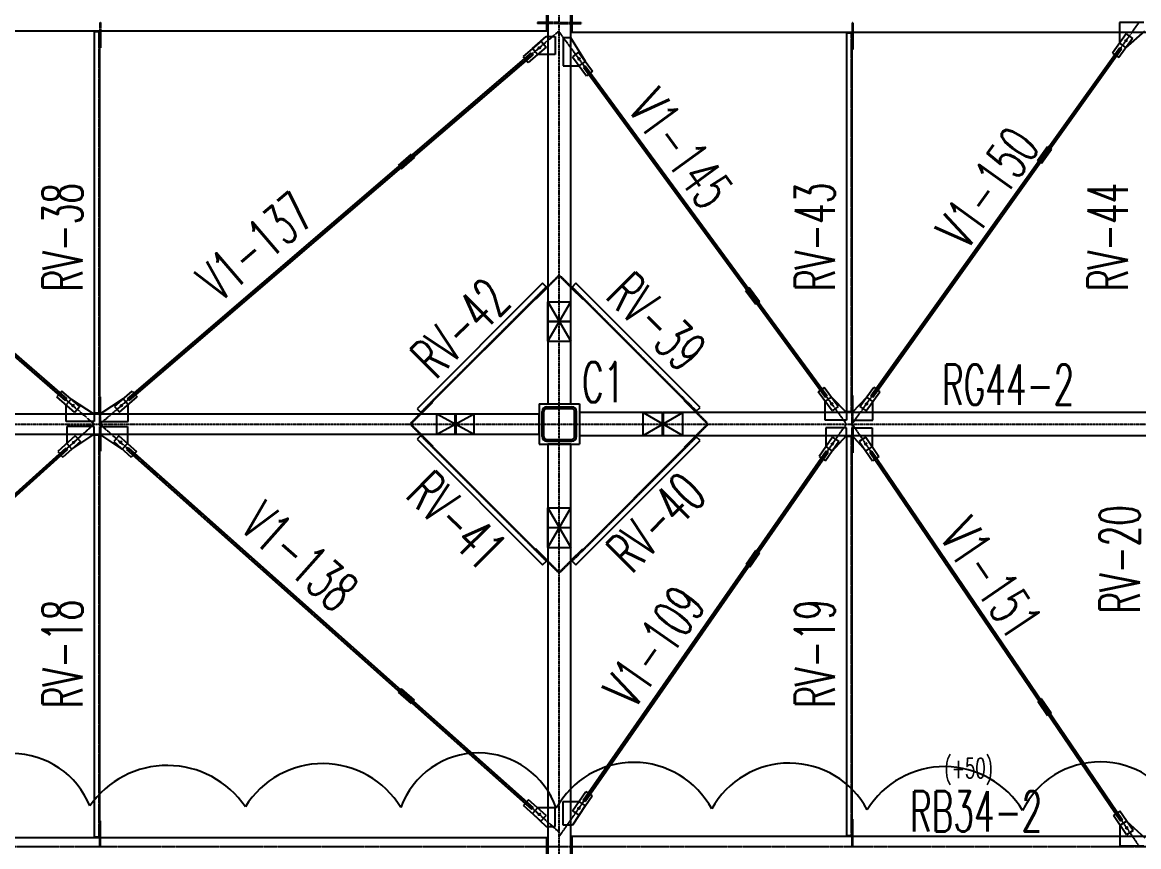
# Model space of a CAD drawing. Header units: millimetres. Extents: x -87051 to 180003, y -2961 to 97158.
# Drawn here: x 126189 to 135909, y 25919 to 33099 of the extents above; entities that cross this region are included whole.
import ezdxf

# ---------------------------------------------------------------- set-up
doc = ezdxf.new("R2010")
doc.units = ezdxf.units.MM
doc.header["$LTSCALE"] = 0.2
doc.linetypes.add('CENTER', pattern=[2, 1.25, -0.25, 0.25, -0.25])
doc.linetypes.add('HIDDEN', pattern=[0.375, 0.25, -0.125])
doc.styles.get("Standard").update_dxf_attribs({"font": 'simplex.shx', "width": 0.8, "height": 700, "bigfont": 'extfont2.shx'})

msp = doc.modelspace()

# ---------------------------------------------------------------- linework, layer by layer
at = {"color": 8, "linetype": 'CENTER'}
for p, q in [((130863.9, 16500.6), (130863.9, 47350.6)), ((133413.9, 29600.6), (135913.9, 33100.6)), ((122863.9, 33026.1), (126813.9, 29600.6)), ((126863.9, 29600.6), (130863.9, 33026.1)), ((130863.9, 33013.6), (133363.9, 29600.6)), ((110913.9, 29600.6), (161113.9, 29600.6)), ((122863.9, 26045.1), (126813.9, 29600.6)), ((126863.9, 29600.6), (130863.9, 26045.1)), ((130863.9, 26007.6), (133363.9, 29600.6)), ((133413.9, 29600.6), (135913.9, 25920.6))]:
    msp.add_line(p, q, dxfattribs=at)
at = {"color": 8, "linetype": 'Continuous'}
for p, q in [((130764.4, 39195.6), (130764.4, 30496.3)), ((130963.4, 30496.3), (130963.4, 39195.6)), ((130754.4, 33026.1), (130754.4, 33175.1)), ((130973.4, 33187.6), (130973.4, 33013.6)), ((130764.4, 33097.9), (130754.4, 33097.9)), ((130764.4, 33088.9), (130754.4, 33088.9)), ((130963.4, 33097.6), (130973.4, 33097.6)), ((130963.4, 33088.6), (130973.4, 33088.6)), ((135953.9, 33097.6), (135741.9, 33097.6)), ((135741.9, 33097.6), (135741.9, 32917.5)), ((122973.4, 33026.1), (130754.4, 33026.1)), ((126863.9, 33016.1), (126813.9, 33016.1)), ((126813.9, 33016.1), (126813.9, 29697.6)), ((126863.9, 33026.1), (126863.9, 33016.1)), ((126863.9, 29697.6), (126863.9, 33016.1)), ((126863.9, 33016.1), (126863.9, 32876.1)), ((126869.9, 33026.1), (126869.9, 33016.1)), ((126869.9, 33016.1), (126869.9, 32876.1)), ((130630.2, 32870.1), (130749.4, 32976.1)), ((130749.4, 32976.1), (130829.4, 32976.1)), ((130829.4, 32976.1), (130829.4, 32819.2)), ((130898.4, 32963.6), (130898.4, 32719.5)), ((130963.4, 32963.6), (130898.4, 32963.6)), ((131091.8, 32759.1), (130963.4, 32963.6)), ((130973.4, 33013.6), (140954.4, 33013.6)), ((133413.9, 33003.6), (133363.9, 33003.6)), ((133363.9, 33003.6), (133363.9, 29710.1)), ((133413.9, 33013.6), (133413.9, 33003.6)), ((133413.9, 29710.1), (133413.9, 33003.6)), ((133413.9, 33003.6), (133413.9, 32863.6)), ((133419.9, 33013.6), (133419.9, 33003.6)), ((133419.9, 33003.6), (133419.9, 32863.6)), ((135800, 32998.8), (135680.9, 32832)), ((135854.5, 32959.9), (135735.4, 32793.1)), ((135796.4, 32878.5), (135963.9, 33023.6)), ((135800, 32998.8), (135854.5, 32959.9)), ((126863.9, 32876.1), (126869.9, 32876.1)), ((130706.1, 32935.1), (130550.4, 32801.8)), ((130749.7, 32884.2), (130594, 32750.9)), ((130673.8, 32819.2), (130630.2, 32870.1)), ((130699.9, 32887.2), (130679.9, 32867.2)), ((130679.9, 32877.2), (130699.9, 32877.2)), ((130689.9, 32887.2), (130689.9, 32867.2)), ((130706.1, 32935.1), (130749.7, 32884.2)), ((133413.9, 32863.6), (133419.9, 32863.6)), ((133577.2, 29846.5), (135743.6, 32879.4)), ((133593.5, 29834.9), (135759.9, 32867.8)), ((135741.9, 32917.5), (135796.4, 32878.5)), ((135743.6, 32879.4), (135759.9, 32867.8)), ((135808.2, 32948.7), (135788.2, 32928.7)), ((135788.2, 32938.7), (135808.2, 32938.7)), ((135798.2, 32948.7), (135798.2, 32928.7)), ((123092.3, 32814.8), (126562.6, 29805.3)), ((123105.4, 32829.9), (126575.7, 29820.4)), ((127105, 29820.3), (130622.7, 32832.7)), ((127118, 29805.1), (130635.7, 32817.5)), ((130550.4, 32801.8), (130594, 32750.9)), ((130622.7, 32832.7), (130635.7, 32817.5)), ((130829.4, 32819.2), (130673.8, 32819.2)), ((131032.7, 32839.8), (130978.7, 32800.2)), ((130978.7, 32800.2), (131099.8, 32634.8)), ((131045.3, 32789.7), (131025.3, 32769.7)), ((131025.3, 32779.7), (131045.3, 32779.7)), ((131032.7, 32839.8), (131153.9, 32674.4)), ((131035.3, 32789.7), (131035.3, 32769.7)), ((131037.8, 32719.5), (131091.8, 32759.1)), ((135680.9, 32832), (135735.4, 32793.1)), ((130898.4, 32719.5), (131037.8, 32719.5)), ((131090.6, 32721), (131074.5, 32709.2)), ((131074.5, 32709.2), (133180.9, 29833.5)), ((131090.6, 32721), (133197, 29845.3)), ((131153.9, 32674.4), (131099.8, 32634.8)), ((135028.8, 31895.9), (135116, 32018)), ((135061.4, 31872.7), (135148.6, 31994.7)), ((135116, 32018), (135148.6, 31994.7)), ((129463.9, 31853.5), (129577.8, 31951.1)), ((129489.9, 31823.1), (129603.8, 31920.7)), ((129577.8, 31951.1), (129603.8, 31920.7)), ((135028.8, 31895.9), (135061.4, 31872.7)), ((129463.9, 31853.5), (129489.9, 31823.1)), ((130719, 30826.5), (129625.5, 29733)), ((130754.4, 30791.1), (130719, 30826.5)), ((131008.7, 30826.5), (130973.4, 30791.1)), ((132089.7, 29745.5), (131008.7, 30826.5)), ((129660.9, 29697.6), (130754.4, 30791.1)), ((130754.4, 30791.1), (130655.4, 30692.1)), ((130758.6, 30786.9), (130659.6, 30687.9)), ((130764.4, 30801.1), (130754.4, 30791.1)), ((130764.4, 30792.6), (130758.6, 30786.9)), ((130963.4, 30801.1), (130973.4, 30791.1)), ((130963.4, 30792.6), (130969.1, 30786.9)), ((130969.1, 30786.9), (131068.1, 30687.9)), ((130973.4, 30791.1), (132054.4, 29710.1)), ((130973.4, 30791.1), (131072.4, 30692.1)), ((132518.7, 30788.3), (132486.4, 30764.6)), ((132486.4, 30764.6), (132575.1, 30643.6)), ((132518.7, 30788.3), (132607.3, 30667.3)), ((130655.4, 30692.1), (130659.6, 30687.9)), ((130763.9, 30666.3), (130963.9, 30666.3)), ((130763.9, 30321.3), (130763.9, 30666.3)), ((130763.9, 30321.3), (130963.9, 30666.3)), ((130763.9, 30666.3), (130963.9, 30321.3)), ((130963.9, 30321.3), (130963.9, 30666.3)), ((131072.4, 30692.1), (131068.1, 30687.9)), ((132607.3, 30667.3), (132575.1, 30643.6)), ((130764.4, 30496.3), (130963.4, 30496.3)), ((130963.4, 30491.3), (130764.4, 30491.3)), ((130764.4, 30491.3), (130764.4, 29775.6)), ((130963.4, 29775.6), (130963.4, 30491.3)), ((130763.9, 30321.3), (130963.9, 30321.3)), ((126534.4, 29887.3), (126490.5, 29836.7)), ((126689.3, 29753), (126534.4, 29887.3)), ((126991, 29753.5), (127146.7, 29886.9)), ((127146.7, 29886.9), (127190.3, 29836)), ((133171.7, 29919.7), (133117.6, 29880.1)), ((133238.8, 29714.7), (133117.6, 29880.1)), ((133292.8, 29754.3), (133171.7, 29919.7)), ((133180.9, 29833.5), (133197, 29845.3)), ((133413.9, 29710.1), (133413.9, 29850.1)), ((133413.9, 29850.1), (133419.9, 29850.1)), ((133419.9, 29710.1), (133419.9, 29850.1)), ((133482.5, 29754.4), (133601.7, 29921.2)), ((133537, 29715.4), (133656.2, 29882.2)), ((133593.5, 29834.9), (133577.2, 29846.5)), ((133601.7, 29921.2), (133656.2, 29882.2)), ((126645.4, 29702.4), (126490.5, 29836.7)), ((126562.6, 29805.3), (126575.7, 29820.4)), ((126569.8, 29767.9), (126613.7, 29818.5)), ((126569.8, 29622.6), (126569.8, 29767.9)), ((126613.7, 29818.5), (126813.9, 29687.6)), ((126639.5, 29770.5), (126619.5, 29750.5)), ((126619.5, 29760.5), (126639.5, 29760.5)), ((126629.5, 29770.5), (126629.5, 29750.5)), ((126689.3, 29753), (126645.4, 29702.4)), ((126863.9, 29697.6), (126863.9, 29837.6)), ((126863.9, 29837.6), (126869.9, 29837.6)), ((127066.9, 29818.6), (126863.9, 29687.6)), ((126869.9, 29697.6), (126869.9, 29837.6)), ((126991, 29753.5), (127034.5, 29702.7)), ((127034.5, 29702.7), (127190.3, 29836)), ((127060.7, 29770.6), (127040.7, 29750.6)), ((127040.7, 29760.6), (127060.7, 29760.6)), ((127050.7, 29770.6), (127050.7, 29750.6)), ((127110.5, 29767.7), (127066.9, 29818.6)), ((127118, 29805.1), (127105, 29820.3)), ((127110.5, 29622.6), (127110.5, 29767.7)), ((129660.9, 29697.6), (129759.9, 29796.6)), ((129665.1, 29693.4), (129764.1, 29792.4)), ((129759.9, 29796.6), (129764.1, 29792.4)), ((130688.9, 29775.6), (131038.9, 29775.6)), ((130688.9, 29775.6), (130688.9, 29425.6)), ((130753.9, 29750.6), (130973.9, 29750.6)), ((130764.4, 29775.6), (130963.4, 29775.6)), ((131038.9, 29775.6), (131038.9, 29425.6)), ((131955.4, 29809.1), (131951.1, 29804.9)), ((132050.1, 29705.9), (131951.1, 29804.9)), ((132054.4, 29710.1), (131955.4, 29809.1)), ((132054.4, 29710.1), (132089.7, 29745.5)), ((133179.7, 29795.4), (133233.7, 29835)), ((133179.7, 29635.1), (133179.7, 29795.4)), ((133246.2, 29784.9), (133226.2, 29764.9)), ((133226.2, 29774.9), (133246.2, 29774.9)), ((133233.7, 29835), (133363.9, 29700.1)), ((133236.2, 29784.9), (133236.2, 29764.9)), ((133292.8, 29754.3), (133238.8, 29714.7)), ((133540.7, 29835.7), (133413.9, 29700.1)), ((133482.5, 29754.4), (133537, 29715.4)), ((133548.8, 29785.6), (133528.8, 29765.6)), ((133528.8, 29775.6), (133548.8, 29775.6)), ((133538.8, 29785.6), (133538.8, 29765.6)), ((133595.2, 29796.8), (133540.7, 29835.7)), ((133595.2, 29635.1), (133595.2, 29796.8)), ((129958.9, 29687.6), (123768.9, 29687.6)), ((126813.9, 29697.6), (126863.9, 29697.6)), ((126813.9, 29687.6), (126813.9, 29622.6)), ((126863.9, 29687.6), (126863.9, 29697.6)), ((126863.9, 29687.6), (126863.9, 29622.6)), ((126869.9, 29687.6), (126869.9, 29697.6)), ((129625.5, 29733), (129660.9, 29697.6)), ((129650.9, 29687.6), (129660.9, 29697.6)), ((129659.4, 29687.6), (129665.1, 29693.4)), ((129798.9, 29688.1), (130123.9, 29688.1)), ((129798.9, 29513.1), (129798.9, 29688.1)), ((129798.9, 29513.1), (130123.9, 29688.1)), ((129798.9, 29688.1), (130123.9, 29513.1)), ((129958.9, 29513.6), (129958.9, 29687.6)), ((129963.9, 29687.6), (129963.9, 29513.6)), ((130688.9, 29687.6), (129963.9, 29687.6)), ((130123.9, 29513.1), (130123.9, 29688.1)), ((130688.9, 29513.6), (130688.9, 29687.6)), ((130713.9, 29490.6), (130713.9, 29710.6)), ((130729.9, 29490.6), (130729.9, 29710.6)), ((130753.9, 29734.6), (130973.9, 29734.6)), ((130997.9, 29490.6), (130997.9, 29710.6)), ((131013.9, 29490.6), (131013.9, 29710.6)), ((131038.9, 29700.1), (131038.9, 29501.1)), ((131763.9, 29700.1), (131038.9, 29700.1)), ((131593.9, 29700.6), (131938.9, 29700.6)), ((131593.9, 29500.6), (131593.9, 29700.6)), ((131593.9, 29500.6), (131938.9, 29700.6)), ((131593.9, 29700.6), (131938.9, 29500.6)), ((131763.9, 29501.1), (131763.9, 29700.1)), ((131768.9, 29700.1), (131768.9, 29501.1)), ((140158.9, 29700.1), (131768.9, 29700.1)), ((131938.9, 29500.6), (131938.9, 29700.6)), ((132055.9, 29700.1), (132050.1, 29705.9)), ((132064.4, 29700.1), (132054.4, 29710.1)), ((133363.9, 29710.1), (133413.9, 29710.1)), ((133363.9, 29700.1), (133363.9, 29635.1)), ((133413.9, 29700.1), (133413.9, 29710.1)), ((133413.9, 29700.1), (133413.9, 29635.1)), ((133419.9, 29700.1), (133419.9, 29710.1)), ((126813.9, 29622.6), (126569.8, 29622.6)), ((126813.9, 29578.6), (126575.9, 29578.6)), ((126575.9, 29578.6), (126575.9, 29431.5)), ((126813.9, 29513.6), (126813.9, 29578.6)), ((126863.9, 29622.6), (127110.5, 29622.6)), ((126863.9, 29578.6), (127103.6, 29578.6)), ((126863.9, 29513.6), (126863.9, 29578.6)), ((127103.6, 29578.6), (127103.6, 29432.3)), ((133363.9, 29635.1), (133179.7, 29635.1)), ((133363.9, 29566.1), (133186.2, 29566.1)), ((133186.2, 29566.1), (133186.2, 29403.9)), ((133363.9, 29501.1), (133363.9, 29566.1)), ((133413.9, 29635.1), (133595.2, 29635.1)), ((133413.9, 29566.1), (133588.3, 29566.1)), ((133413.9, 29501.1), (133413.9, 29566.1)), ((133588.3, 29566.1), (133588.3, 29403.5)), ((123768.9, 29513.6), (129958.9, 29513.6)), ((126650.3, 29498.4), (126497.9, 29361.3)), ((126620.8, 29381.7), (126813.9, 29513.6)), ((126650.3, 29498.4), (126695.1, 29448.6)), ((126863.9, 29503.6), (126813.9, 29503.6)), ((126813.9, 29503.6), (126813.9, 26005.1)), ((127059.1, 29382.2), (126863.9, 29513.6)), ((126863.9, 29513.6), (126863.9, 29503.6)), ((126863.9, 26005.1), (126863.9, 29503.6)), ((126863.9, 29503.6), (126863.9, 29363.6)), ((126869.9, 29513.6), (126869.9, 29503.6)), ((126869.9, 29503.6), (126869.9, 29363.6)), ((127028.9, 29498.8), (126984.4, 29448.7)), ((127028.9, 29498.8), (127182.1, 29362.6)), ((129660.9, 29503.6), (129625.5, 29468.3)), ((129625.5, 29468.3), (130719, 28374.8)), ((129650.9, 29513.6), (129660.9, 29503.6)), ((129659.4, 29513.6), (129665.1, 29507.9)), ((130754.4, 28410.1), (129660.9, 29503.6)), ((129660.9, 29503.6), (129759.9, 29404.6)), ((129665.1, 29507.9), (129764.1, 29408.9)), ((129798.9, 29513.1), (130123.9, 29513.1)), ((129963.9, 29513.6), (130688.9, 29513.6)), ((130753.9, 29466.6), (130973.9, 29466.6)), ((132054.4, 29491.1), (130973.4, 28410.1)), ((131008.7, 28374.8), (132089.7, 29455.8)), ((131038.9, 29501.1), (131763.9, 29501.1)), ((131593.9, 29500.6), (131938.9, 29500.6)), ((131768.9, 29501.1), (140158.9, 29501.1)), ((132050.1, 29495.4), (131951.1, 29396.4)), ((132054.4, 29491.1), (131955.4, 29392.1)), ((132055.9, 29501.1), (132050.1, 29495.4)), ((132064.4, 29501.1), (132054.4, 29491.1)), ((132089.7, 29455.8), (132054.4, 29491.1)), ((133243.3, 29485.9), (133126.2, 29317.7)), ((133241.2, 29365.6), (133363.9, 29501.1)), ((133243.3, 29485.9), (133298.3, 29447.7)), ((133413.9, 29491.1), (133363.9, 29491.1)), ((133363.9, 29491.1), (133363.9, 26017.6)), ((133532.8, 29365.9), (133413.9, 29501.1)), ((133413.9, 29501.1), (133413.9, 29491.1)), ((133413.9, 26017.6), (133413.9, 29491.1)), ((133413.9, 29491.1), (133413.9, 29351.1)), ((133419.9, 29501.1), (133419.9, 29491.1)), ((133419.9, 29491.1), (133419.9, 29351.1)), ((133532.1, 29486.3), (133476.6, 29448.6)), ((133532.1, 29486.3), (133647.3, 29316.7)), ((123090.6, 26262.6), (126569.4, 29394)), ((123104, 26247.8), (126582.7, 29379.1)), ((126497.9, 29361.3), (126542.7, 29311.5)), ((126695.1, 29448.6), (126542.7, 29311.5)), ((126569.4, 29394), (126582.7, 29379.1)), ((126575.9, 29431.5), (126620.8, 29381.7)), ((126645.5, 29450.1), (126625.5, 29430.1)), ((126625.5, 29440.1), (126645.5, 29440.1)), ((126635.5, 29450.1), (126635.5, 29430.1)), ((126863.9, 29363.6), (126869.9, 29363.6)), ((126984.4, 29448.7), (127137.6, 29312.5)), ((127054, 29450.5), (127034, 29430.5)), ((127034, 29440.5), (127054, 29440.5)), ((127044, 29450.5), (127044, 29430.5)), ((127103.6, 29432.3), (127059.1, 29382.2)), ((127110.4, 29394.8), (127097.2, 29379.9)), ((127097.2, 29379.9), (130623.3, 26245.6)), ((127110.4, 29394.8), (130636.6, 26260.5)), ((127182.1, 29362.6), (127137.6, 29312.5)), ((129764.1, 29408.9), (129759.9, 29404.6)), ((130688.9, 29425.6), (131038.9, 29425.6)), ((130753.9, 29450.6), (130973.9, 29450.6)), ((130963.4, 29425.6), (130764.4, 29425.6)), ((130764.4, 29425.6), (130764.4, 28700.6)), ((130963.4, 28700.6), (130963.4, 29425.6)), ((131072.1, 26324.4), (133188.3, 29365.8)), ((131088.6, 26313), (133204.7, 29354.4)), ((131951.1, 29396.4), (131955.4, 29392.1)), ((133298.3, 29447.7), (133181.2, 29279.4)), ((133186.2, 29403.9), (133241.2, 29365.6)), ((133188.3, 29365.8), (133204.7, 29354.4)), ((133252.2, 29435.8), (133232.2, 29415.8)), ((133232.2, 29425.8), (133252.2, 29425.8)), ((133242.2, 29435.8), (133242.2, 29415.8)), ((133476.6, 29448.6), (133591.8, 29279)), ((133542.5, 29436.1), (133522.5, 29416.1)), ((133522.5, 29426.1), (133542.5, 29426.1)), ((133532.5, 29436.1), (133532.5, 29416.1)), ((133588.3, 29403.5), (133532.8, 29365.9)), ((133585.7, 29365.5), (133569.1, 29354.3)), ((133569.1, 29354.3), (135750.5, 26143.3)), ((133585.7, 29365.5), (135767.1, 26154.5)), ((133126.2, 29317.7), (133181.2, 29279.4)), ((133413.9, 29351.1), (133419.9, 29351.1)), ((133647.3, 29316.7), (133591.8, 29279)), ((130763.9, 28870.6), (130963.9, 28870.6)), ((130763.9, 28525.6), (130763.9, 28870.6)), ((130763.9, 28525.6), (130963.9, 28870.6)), ((130763.9, 28870.6), (130963.9, 28525.6)), ((130963.9, 28525.6), (130963.9, 28870.6)), ((130764.4, 28700.6), (130963.4, 28700.6)), ((130963.4, 28695.6), (130764.4, 28695.6)), ((130764.4, 28695.6), (130764.4, 19501.4)), ((130963.4, 19501.4), (130963.4, 28695.6)), ((130659.6, 28513.4), (130655.4, 28509.1)), ((130754.4, 28410.1), (130655.4, 28509.1)), ((130758.6, 28414.4), (130659.6, 28513.4)), ((130763.9, 28525.6), (130963.9, 28525.6)), ((130969.1, 28414.4), (131068.1, 28513.4)), ((130973.4, 28410.1), (131072.4, 28509.1)), ((131068.1, 28513.4), (131072.4, 28509.1)), ((132490, 28379.6), (132575.6, 28502.7)), ((132522.8, 28356.8), (132608.5, 28479.9)), ((132575.6, 28502.7), (132608.5, 28479.9)), ((130719, 28374.8), (130754.4, 28410.1)), ((130764.4, 28400.1), (130754.4, 28410.1)), ((130764.4, 28408.6), (130758.6, 28414.4)), ((130963.4, 28408.6), (130969.1, 28414.4)), ((130963.4, 28400.1), (130973.4, 28410.1)), ((130973.4, 28410.1), (131008.7, 28374.8)), ((132490, 28379.6), (132522.8, 28356.8)), ((129487.8, 27295.1), (129461.2, 27265.2)), ((129461.2, 27265.2), (129573.3, 27165.5)), ((129487.8, 27295.1), (129599.9, 27195.4)), ((129599.9, 27195.4), (129573.3, 27165.5)), ((135063.2, 27208.4), (135030.1, 27185.9)), ((135030.1, 27185.9), (135114.4, 27061.9)), ((135063.2, 27208.4), (135147.5, 27084.4)), ((135147.5, 27084.4), (135114.4, 27061.9)), ((130978.6, 26231.1), (131095.7, 26399.4)), ((131033.6, 26192.9), (131150.7, 26361.1)), ((131095.7, 26399.4), (131150.7, 26361.1)), ((130596.1, 26327.9), (130551.6, 26277.8)), ((130704.9, 26141.7), (130551.6, 26277.8)), ((130749.4, 26191.7), (130596.1, 26327.9)), ((130623.3, 26245.6), (130636.6, 26260.5)), ((130674.6, 26258.2), (130630.1, 26208.1)), ((130829.4, 26258.2), (130674.6, 26258.2)), ((130829.4, 26095.1), (130829.4, 26258.2)), ((130898.4, 26107.6), (130898.4, 26313.2)), ((130898.4, 26313.2), (131035.7, 26313.2)), ((131090.7, 26275), (130978.4, 26107.6)), ((131044.7, 26263), (131024.7, 26243)), ((131024.7, 26253), (131044.7, 26253)), ((131034.7, 26263), (131034.7, 26243)), ((131035.7, 26313.2), (131090.7, 26275)), ((131088.6, 26313), (131072.1, 26324.4)), ((130630.1, 26208.1), (130749.4, 26095.1)), ((130699.7, 26209.9), (130679.7, 26189.9)), ((130679.7, 26199.9), (130699.7, 26199.9)), ((130689.7, 26209.9), (130689.7, 26189.9)), ((130749.4, 26191.7), (130704.9, 26141.7)), ((130978.6, 26231.1), (131033.6, 26192.9)), ((133413.9, 26017.6), (133413.9, 26157.6)), ((133413.9, 26157.6), (133419.9, 26157.6)), ((133419.9, 26017.6), (133419.9, 26157.6)), ((135744.4, 26229.8), (135688.9, 26192.1)), ((135804.1, 26022.6), (135688.9, 26192.1)), ((135859.6, 26060.2), (135744.4, 26229.8)), ((135750.5, 26143.3), (135767.1, 26154.5)), ((126863.9, 26005.1), (126863.9, 26145.1)), ((126863.9, 26145.1), (126869.9, 26145.1)), ((126869.9, 26005.1), (126869.9, 26145.1)), ((130749.4, 26095.1), (130829.4, 26095.1)), ((130978.4, 26107.6), (130898.4, 26107.6)), ((135747.9, 26105.3), (135803.4, 26142.9)), ((135747.9, 25923.6), (135747.9, 26105.3)), ((135813.7, 26092.7), (135793.7, 26072.7)), ((135793.7, 26082.7), (135813.7, 26082.7)), ((135803.4, 26142.9), (135963.9, 25997.6)), ((135803.7, 26092.7), (135803.7, 26072.7)), ((135859.6, 26060.2), (135804.1, 26022.6)), ((130754.4, 25995.1), (122973.4, 25995.1)), ((126813.9, 26005.1), (126863.9, 26005.1)), ((126863.9, 25995.1), (126863.9, 26005.1)), ((126869.9, 25995.1), (126869.9, 26005.1)), ((130754.4, 25846.1), (130754.4, 25995.1)), ((130973.4, 26007.6), (130973.4, 25833.6)), ((140954.4, 26007.6), (130973.4, 26007.6)), ((133363.9, 26017.6), (133413.9, 26017.6)), ((133413.9, 26007.6), (133413.9, 26017.6)), ((133419.9, 26007.6), (133419.9, 26017.6)), ((135953.9, 25923.6), (135747.9, 25923.6))]:
    msp.add_line(p, q, dxfattribs=at)
at = {"color": 8, "linetype": 'HIDDEN'}
for p, q in [((126863.9, 33097.9), (126863.9, 33026.1)), ((126863.9, 33097.9), (126869.9, 33097.9)), ((126869.9, 33097.9), (126869.9, 33026.1)), ((130754.4, 33097.9), (130674.4, 33097.9)), ((130674.4, 33097.9), (130674.4, 33088.9)), ((130754.4, 33088.9), (130674.4, 33088.9)), ((130859.9, 33097.9), (130764.4, 33097.9)), ((130859.9, 33088.9), (130764.4, 33088.9)), ((130859.9, 33097.9), (130859.9, 33088.9)), ((130867.9, 33097.6), (130963.4, 33097.6)), ((130867.9, 33097.6), (130867.9, 33088.6)), ((130867.9, 33088.6), (130963.4, 33088.6)), ((130973.4, 33097.6), (131053.4, 33097.6)), ((130973.4, 33088.6), (131053.4, 33088.6)), ((131053.4, 33097.6), (131053.4, 33088.6)), ((133413.9, 33097.6), (133413.9, 33013.6)), ((133413.9, 33097.6), (133419.9, 33097.6)), ((133419.9, 33097.6), (133419.9, 33013.6)), ((126858.9, 29697.6), (126858.9, 33016.1)), ((133408.9, 29710.1), (133408.9, 33003.6)), ((130855.6, 30892.4), (130764.4, 30801.1)), ((130859.9, 30888.1), (130764.4, 30792.6)), ((130855.6, 30892.4), (130859.9, 30888.1)), ((130872.1, 30892.4), (130867.9, 30888.1)), ((130867.9, 30888.1), (130963.4, 30792.6)), ((130872.1, 30892.4), (130963.4, 30801.1)), ((129657.3, 29701.2), (130750.8, 30794.7)), ((130976.9, 30794.7), (132057.9, 29713.7)), ((126863.9, 29603.6), (126863.9, 29687.6)), ((126869.9, 29603.6), (126869.9, 29687.6)), ((129571.1, 29607.9), (129650.9, 29687.6)), ((129575.4, 29603.6), (129659.4, 29687.6)), ((132151.4, 29604.6), (132055.9, 29700.1)), ((132155.6, 29608.9), (132064.4, 29700.1)), ((133413.9, 29604.6), (133413.9, 29700.1)), ((133419.9, 29604.6), (133419.9, 29700.1)), ((126863.9, 29603.6), (126869.9, 29603.6)), ((126863.9, 29597.6), (126863.9, 29513.6)), ((126863.9, 29597.6), (126869.9, 29597.6)), ((126869.9, 29597.6), (126869.9, 29513.6)), ((129571.1, 29607.9), (129575.4, 29603.6)), ((129575.4, 29597.6), (129571.1, 29593.4)), ((129571.1, 29593.4), (129650.9, 29513.6)), ((129575.4, 29597.6), (129659.4, 29513.6)), ((132151.4, 29596.6), (132055.9, 29501.1)), ((132155.6, 29592.4), (132064.4, 29501.1)), ((132155.6, 29608.9), (132151.4, 29604.6)), ((132151.4, 29596.6), (132155.6, 29592.4)), ((133413.9, 29604.6), (133419.9, 29604.6)), ((133413.9, 29596.6), (133413.9, 29501.1)), ((133413.9, 29596.6), (133419.9, 29596.6)), ((133419.9, 29596.6), (133419.9, 29501.1)), ((126858.9, 26005.1), (126858.9, 29503.6)), ((129657.3, 29500.1), (130750.8, 28406.6)), ((130976.9, 28406.6), (132057.9, 29487.6)), ((133408.9, 26017.6), (133408.9, 29491.1)), ((130859.9, 28313.1), (130764.4, 28408.6)), ((130855.6, 28308.9), (130764.4, 28400.1)), ((130867.9, 28313.1), (130963.4, 28408.6)), ((130872.1, 28308.9), (130963.4, 28400.1)), ((130859.9, 28313.1), (130855.6, 28308.9)), ((130867.9, 28313.1), (130872.1, 28308.9)), ((126863.9, 25923.4), (126863.9, 25995.1)), ((126869.9, 25923.4), (126869.9, 25995.1)), ((133413.9, 25923.6), (133413.9, 26007.6)), ((133419.9, 25923.6), (133419.9, 26007.6)), ((122863.9, 25920.6), (130863.9, 25920.6)), ((126863.9, 25923.4), (126869.9, 25923.4)), ((130863.9, 25920.6), (141063.9, 25920.6)), ((133413.9, 25923.6), (133419.9, 25923.6))]:
    msp.add_line(p, q, dxfattribs=at)
at = {"color": 8, "linetype": 'Continuous'}
for centre in [(130689.9, 32877.2), (135798.2, 32938.7), (131035.3, 32779.7), (126629.5, 29760.5), (127050.7, 29760.6), (133236.2, 29774.9), (133538.8, 29775.6), (126635.5, 29440.1), (127044, 29440.5), (133242.2, 29425.8), (133532.5, 29426.1), (131034.7, 26253), (130689.7, 26199.9), (135803.7, 26082.7)]:
    msp.add_circle(centre, 6.7, dxfattribs=at)
for centre, radius, start, end in [((130753.9, 29710.6), 40, 90, 180), ((130973.9, 29710.6), 40, 0, 90), ((130753.9, 29710.6), 24, 90, 180), ((130973.9, 29710.6), 24, 0, 90), ((130753.9, 29490.6), 40, 180, 270), ((130753.9, 29490.6), 24, 180, 270), ((130973.9, 29490.6), 40, 270, 0), ((130973.9, 29490.6), 24, 270, 0), ((130159.9, 26017.7), 718, 19.22051, 160.22051), ((126099, 25996.9), 732.6, 22.22051, 157.22051), ((128805.5, 25849.2), 793.8, 31.22051, 148.22051), ((131512.9, 25883.3), 770.1, 28.22051, 151.22051), ((132866.4, 25876.7), 770.1, 28.22051, 151.22051), ((135573.8, 25908.2), 749.8, 25.22051, 154.22051), ((127451.7, 25805.4), 821.2, 34.22051, 145.22051), ((134219.8, 25822.8), 793.8, 31.22051, 148.22051)]:
    msp.add_arc(centre, radius, start, end, dxfattribs=at)

# ---------------------------------------------------------------- texts
at = {"color": 8, "width": 0.6}
for s, rotation, p in [('V1-145', 306.22253, (131451.8, 32344.7)), ('V1-150', 54.46232, (134412.1, 31104.3)), ('RV-38', 90, (126713.9, 30754.1)), ('V1-137', 40.57592, (127907.3, 30652.2)), ('RV-43', 90, (133263.9, 30757.8)), ('RV-44', 90, (135813.9, 30757.8)), ('RV-39', 314.99976, (131254.8, 30702.5)), ('RV-42', 44.99976, (129790.5, 29980.1)), ('RV-41', 315.00024, (129514.3, 28969.7)), ('RV-40', 45.00024, (131496.7, 28288.2)), ('V1-138', 318.36691, (128072.7, 28686.7)), ('V1-151', 304.19014, (134165.6, 28619.6)), ('RV-20', 90, (135918.3, 27949.3)), ('V1-109', 55.1699, (131516.2, 27106.8)), ('RV-18', 90, (126713.9, 27124.6)), ('RV-19', 90, (133263.9, 27128.3))]:
    msp.add_text(s, height=350, rotation=rotation, dxfattribs=at).set_placement(p)
for s, height, p in [('C1', 350, (131061.4, 29790.4)), ('RG44-2', 350, (134195.7, 29769)), ('(+50)', 175, (134217.2, 26516.5)), ('RB34-2', 350, (133917, 26051.5))]:
    msp.add_text(s, height=height, dxfattribs=at).set_placement(p)

doc.saveas('drawing.dxf')
